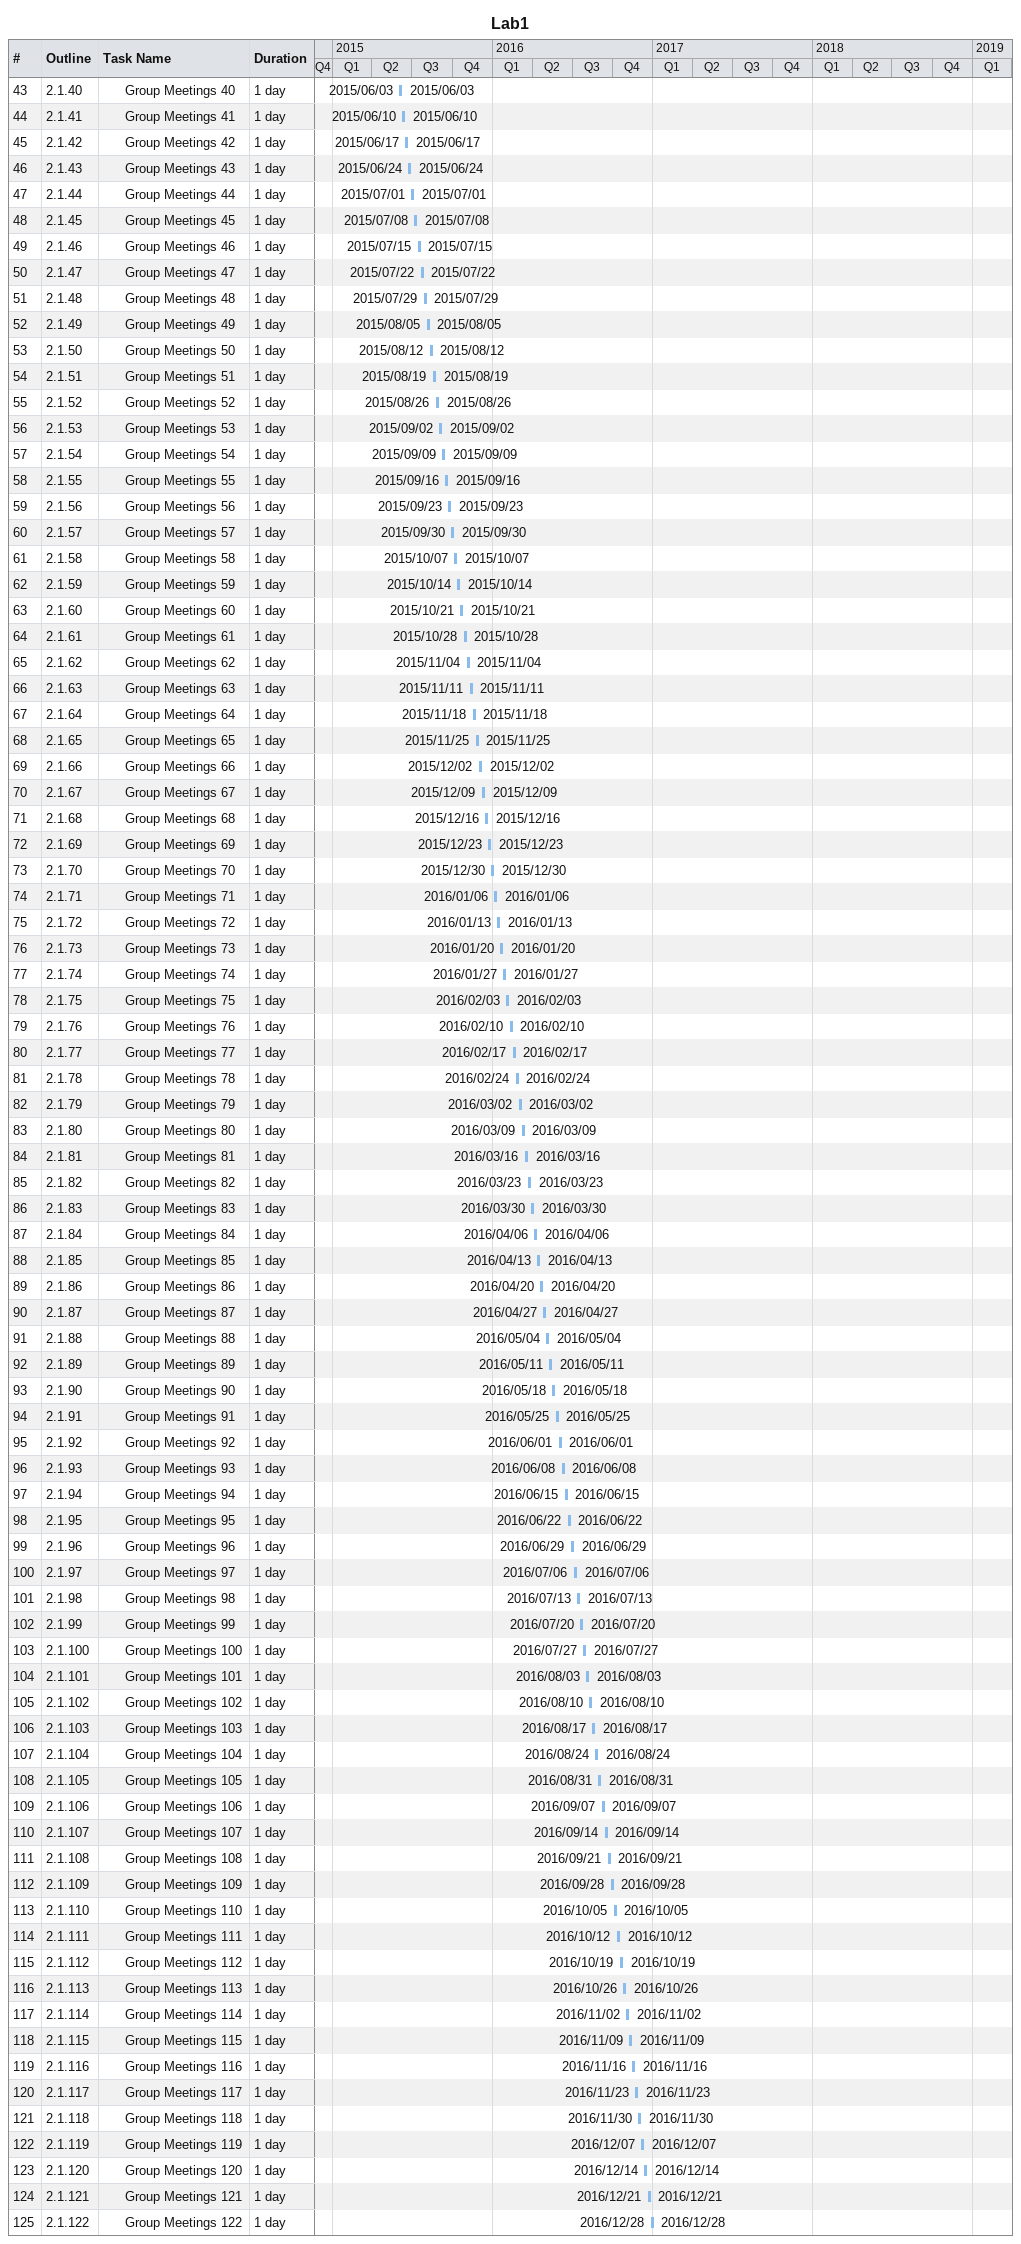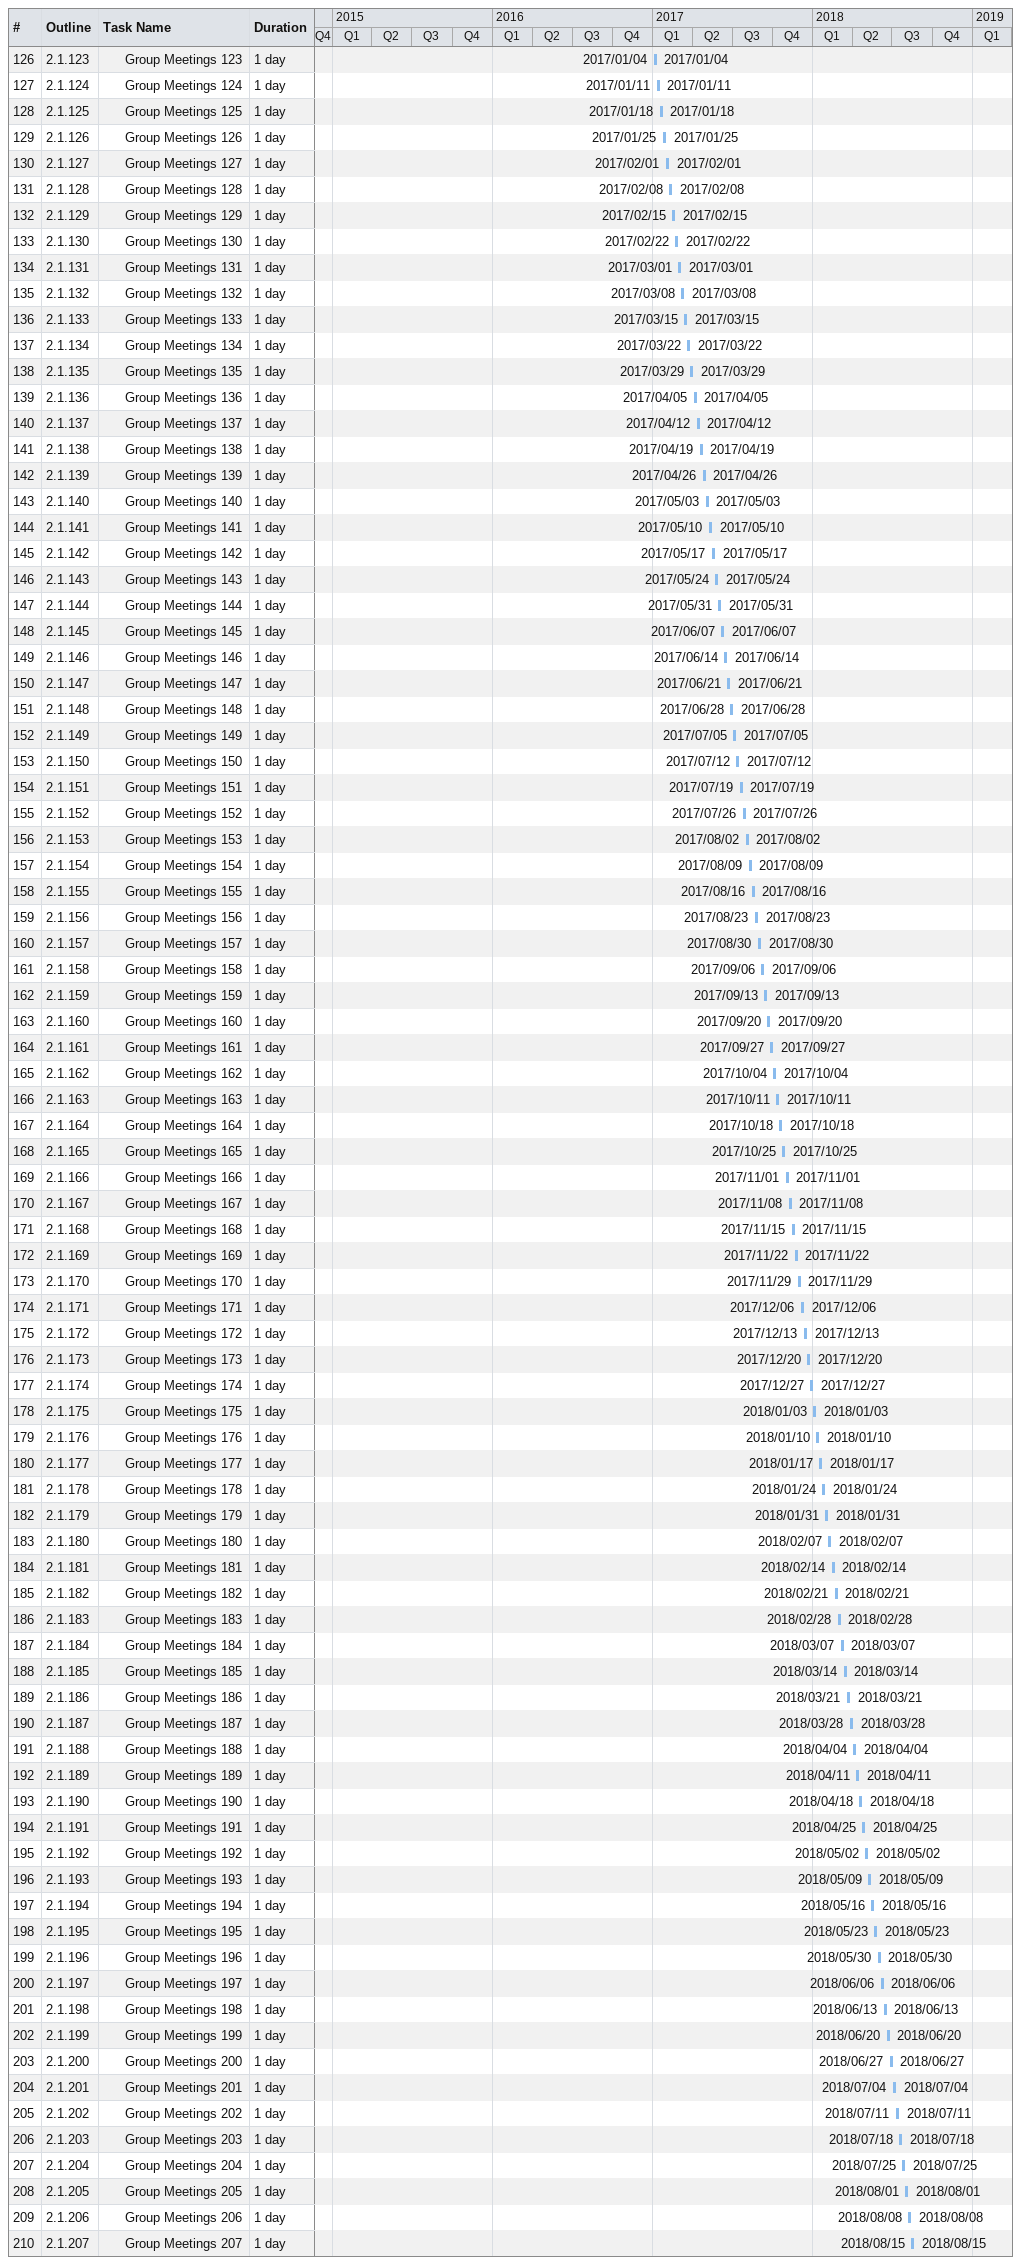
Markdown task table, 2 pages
Lab1

| ID | WBS | Task | Duration | Start | Finish |
|---|---|---|---|---|---|
| 43 | 2.1.40 | Group Meetings 40 | 1d | 2015-06-03 | 2015-06-03 |
| 44 | 2.1.41 | Group Meetings 41 | 1d | 2015-06-10 | 2015-06-10 |
| 45 | 2.1.42 | Group Meetings 42 | 1d | 2015-06-17 | 2015-06-17 |
| 46 | 2.1.43 | Group Meetings 43 | 1d | 2015-06-24 | 2015-06-24 |
| 47 | 2.1.44 | Group Meetings 44 | 1d | 2015-07-01 | 2015-07-01 |
| 48 | 2.1.45 | Group Meetings 45 | 1d | 2015-07-08 | 2015-07-08 |
| 49 | 2.1.46 | Group Meetings 46 | 1d | 2015-07-15 | 2015-07-15 |
| 50 | 2.1.47 | Group Meetings 47 | 1d | 2015-07-22 | 2015-07-22 |
| 51 | 2.1.48 | Group Meetings 48 | 1d | 2015-07-29 | 2015-07-29 |
| 52 | 2.1.49 | Group Meetings 49 | 1d | 2015-08-05 | 2015-08-05 |
| 53 | 2.1.50 | Group Meetings 50 | 1d | 2015-08-12 | 2015-08-12 |
| 54 | 2.1.51 | Group Meetings 51 | 1d | 2015-08-19 | 2015-08-19 |
| 55 | 2.1.52 | Group Meetings 52 | 1d | 2015-08-26 | 2015-08-26 |
| 56 | 2.1.53 | Group Meetings 53 | 1d | 2015-09-02 | 2015-09-02 |
| 57 | 2.1.54 | Group Meetings 54 | 1d | 2015-09-09 | 2015-09-09 |
| 58 | 2.1.55 | Group Meetings 55 | 1d | 2015-09-16 | 2015-09-16 |
| 59 | 2.1.56 | Group Meetings 56 | 1d | 2015-09-23 | 2015-09-23 |
| 60 | 2.1.57 | Group Meetings 57 | 1d | 2015-09-30 | 2015-09-30 |
| 61 | 2.1.58 | Group Meetings 58 | 1d | 2015-10-07 | 2015-10-07 |
| 62 | 2.1.59 | Group Meetings 59 | 1d | 2015-10-14 | 2015-10-14 |
| 63 | 2.1.60 | Group Meetings 60 | 1d | 2015-10-21 | 2015-10-21 |
| 64 | 2.1.61 | Group Meetings 61 | 1d | 2015-10-28 | 2015-10-28 |
| 65 | 2.1.62 | Group Meetings 62 | 1d | 2015-11-04 | 2015-11-04 |
| 66 | 2.1.63 | Group Meetings 63 | 1d | 2015-11-11 | 2015-11-11 |
| 67 | 2.1.64 | Group Meetings 64 | 1d | 2015-11-18 | 2015-11-18 |
| 68 | 2.1.65 | Group Meetings 65 | 1d | 2015-11-25 | 2015-11-25 |
| 69 | 2.1.66 | Group Meetings 66 | 1d | 2015-12-02 | 2015-12-02 |
| 70 | 2.1.67 | Group Meetings 67 | 1d | 2015-12-09 | 2015-12-09 |
| 71 | 2.1.68 | Group Meetings 68 | 1d | 2015-12-16 | 2015-12-16 |
| 72 | 2.1.69 | Group Meetings 69 | 1d | 2015-12-23 | 2015-12-23 |
| 73 | 2.1.70 | Group Meetings 70 | 1d | 2015-12-30 | 2015-12-30 |
| 74 | 2.1.71 | Group Meetings 71 | 1d | 2016-01-06 | 2016-01-06 |
| 75 | 2.1.72 | Group Meetings 72 | 1d | 2016-01-13 | 2016-01-13 |
| 76 | 2.1.73 | Group Meetings 73 | 1d | 2016-01-20 | 2016-01-20 |
| 77 | 2.1.74 | Group Meetings 74 | 1d | 2016-01-27 | 2016-01-27 |
| 78 | 2.1.75 | Group Meetings 75 | 1d | 2016-02-03 | 2016-02-03 |
| 79 | 2.1.76 | Group Meetings 76 | 1d | 2016-02-10 | 2016-02-10 |
| 80 | 2.1.77 | Group Meetings 77 | 1d | 2016-02-17 | 2016-02-17 |
| 81 | 2.1.78 | Group Meetings 78 | 1d | 2016-02-24 | 2016-02-24 |
| 82 | 2.1.79 | Group Meetings 79 | 1d | 2016-03-02 | 2016-03-02 |
| 83 | 2.1.80 | Group Meetings 80 | 1d | 2016-03-09 | 2016-03-09 |
| 84 | 2.1.81 | Group Meetings 81 | 1d | 2016-03-16 | 2016-03-16 |
| 85 | 2.1.82 | Group Meetings 82 | 1d | 2016-03-23 | 2016-03-23 |
| 86 | 2.1.83 | Group Meetings 83 | 1d | 2016-03-30 | 2016-03-30 |
| 87 | 2.1.84 | Group Meetings 84 | 1d | 2016-04-06 | 2016-04-06 |
| 88 | 2.1.85 | Group Meetings 85 | 1d | 2016-04-13 | 2016-04-13 |
| 89 | 2.1.86 | Group Meetings 86 | 1d | 2016-04-20 | 2016-04-20 |
| 90 | 2.1.87 | Group Meetings 87 | 1d | 2016-04-27 | 2016-04-27 |
| 91 | 2.1.88 | Group Meetings 88 | 1d | 2016-05-04 | 2016-05-04 |
| 92 | 2.1.89 | Group Meetings 89 | 1d | 2016-05-11 | 2016-05-11 |
| 93 | 2.1.90 | Group Meetings 90 | 1d | 2016-05-18 | 2016-05-18 |
| 94 | 2.1.91 | Group Meetings 91 | 1d | 2016-05-25 | 2016-05-25 |
| 95 | 2.1.92 | Group Meetings 92 | 1d | 2016-06-01 | 2016-06-01 |
| 96 | 2.1.93 | Group Meetings 93 | 1d | 2016-06-08 | 2016-06-08 |
| 97 | 2.1.94 | Group Meetings 94 | 1d | 2016-06-15 | 2016-06-15 |
| 98 | 2.1.95 | Group Meetings 95 | 1d | 2016-06-22 | 2016-06-22 |
| 99 | 2.1.96 | Group Meetings 96 | 1d | 2016-06-29 | 2016-06-29 |
| 100 | 2.1.97 | Group Meetings 97 | 1d | 2016-07-06 | 2016-07-06 |
| 101 | 2.1.98 | Group Meetings 98 | 1d | 2016-07-13 | 2016-07-13 |
| 102 | 2.1.99 | Group Meetings 99 | 1d | 2016-07-20 | 2016-07-20 |
| 103 | 2.1.100 | Group Meetings 100 | 1d | 2016-07-27 | 2016-07-27 |
| 104 | 2.1.101 | Group Meetings 101 | 1d | 2016-08-03 | 2016-08-03 |
| 105 | 2.1.102 | Group Meetings 102 | 1d | 2016-08-10 | 2016-08-10 |
| 106 | 2.1.103 | Group Meetings 103 | 1d | 2016-08-17 | 2016-08-17 |
| 107 | 2.1.104 | Group Meetings 104 | 1d | 2016-08-24 | 2016-08-24 |
| 108 | 2.1.105 | Group Meetings 105 | 1d | 2016-08-31 | 2016-08-31 |
| 109 | 2.1.106 | Group Meetings 106 | 1d | 2016-09-07 | 2016-09-07 |
| 110 | 2.1.107 | Group Meetings 107 | 1d | 2016-09-14 | 2016-09-14 |
| 111 | 2.1.108 | Group Meetings 108 | 1d | 2016-09-21 | 2016-09-21 |
| 112 | 2.1.109 | Group Meetings 109 | 1d | 2016-09-28 | 2016-09-28 |
| 113 | 2.1.110 | Group Meetings 110 | 1d | 2016-10-05 | 2016-10-05 |
| 114 | 2.1.111 | Group Meetings 111 | 1d | 2016-10-12 | 2016-10-12 |
| 115 | 2.1.112 | Group Meetings 112 | 1d | 2016-10-19 | 2016-10-19 |
| 116 | 2.1.113 | Group Meetings 113 | 1d | 2016-10-26 | 2016-10-26 |
| 117 | 2.1.114 | Group Meetings 114 | 1d | 2016-11-02 | 2016-11-02 |
| 118 | 2.1.115 | Group Meetings 115 | 1d | 2016-11-09 | 2016-11-09 |
| 119 | 2.1.116 | Group Meetings 116 | 1d | 2016-11-16 | 2016-11-16 |
| 120 | 2.1.117 | Group Meetings 117 | 1d | 2016-11-23 | 2016-11-23 |
| 121 | 2.1.118 | Group Meetings 118 | 1d | 2016-11-30 | 2016-11-30 |
| 122 | 2.1.119 | Group Meetings 119 | 1d | 2016-12-07 | 2016-12-07 |
| 123 | 2.1.120 | Group Meetings 120 | 1d | 2016-12-14 | 2016-12-14 |
| 124 | 2.1.121 | Group Meetings 121 | 1d | 2016-12-21 | 2016-12-21 |
| 125 | 2.1.122 | Group Meetings 122 | 1d | 2016-12-28 | 2016-12-28 |
| 126 | 2.1.123 | Group Meetings 123 | 1d | 2017-01-04 | 2017-01-04 |
| 127 | 2.1.124 | Group Meetings 124 | 1d | 2017-01-11 | 2017-01-11 |
| 128 | 2.1.125 | Group Meetings 125 | 1d | 2017-01-18 | 2017-01-18 |
| 129 | 2.1.126 | Group Meetings 126 | 1d | 2017-01-25 | 2017-01-25 |
| 130 | 2.1.127 | Group Meetings 127 | 1d | 2017-02-01 | 2017-02-01 |
| 131 | 2.1.128 | Group Meetings 128 | 1d | 2017-02-08 | 2017-02-08 |
| 132 | 2.1.129 | Group Meetings 129 | 1d | 2017-02-15 | 2017-02-15 |
| 133 | 2.1.130 | Group Meetings 130 | 1d | 2017-02-22 | 2017-02-22 |
| 134 | 2.1.131 | Group Meetings 131 | 1d | 2017-03-01 | 2017-03-01 |
| 135 | 2.1.132 | Group Meetings 132 | 1d | 2017-03-08 | 2017-03-08 |
| 136 | 2.1.133 | Group Meetings 133 | 1d | 2017-03-15 | 2017-03-15 |
| 137 | 2.1.134 | Group Meetings 134 | 1d | 2017-03-22 | 2017-03-22 |
| 138 | 2.1.135 | Group Meetings 135 | 1d | 2017-03-29 | 2017-03-29 |
| 139 | 2.1.136 | Group Meetings 136 | 1d | 2017-04-05 | 2017-04-05 |
| 140 | 2.1.137 | Group Meetings 137 | 1d | 2017-04-12 | 2017-04-12 |
| 141 | 2.1.138 | Group Meetings 138 | 1d | 2017-04-19 | 2017-04-19 |
| 142 | 2.1.139 | Group Meetings 139 | 1d | 2017-04-26 | 2017-04-26 |
| 143 | 2.1.140 | Group Meetings 140 | 1d | 2017-05-03 | 2017-05-03 |
| 144 | 2.1.141 | Group Meetings 141 | 1d | 2017-05-10 | 2017-05-10 |
| 145 | 2.1.142 | Group Meetings 142 | 1d | 2017-05-17 | 2017-05-17 |
| 146 | 2.1.143 | Group Meetings 143 | 1d | 2017-05-24 | 2017-05-24 |
| 147 | 2.1.144 | Group Meetings 144 | 1d | 2017-05-31 | 2017-05-31 |
| 148 | 2.1.145 | Group Meetings 145 | 1d | 2017-06-07 | 2017-06-07 |
| 149 | 2.1.146 | Group Meetings 146 | 1d | 2017-06-14 | 2017-06-14 |
| 150 | 2.1.147 | Group Meetings 147 | 1d | 2017-06-21 | 2017-06-21 |
| 151 | 2.1.148 | Group Meetings 148 | 1d | 2017-06-28 | 2017-06-28 |
| 152 | 2.1.149 | Group Meetings 149 | 1d | 2017-07-05 | 2017-07-05 |
| 153 | 2.1.150 | Group Meetings 150 | 1d | 2017-07-12 | 2017-07-12 |
| 154 | 2.1.151 | Group Meetings 151 | 1d | 2017-07-19 | 2017-07-19 |
| 155 | 2.1.152 | Group Meetings 152 | 1d | 2017-07-26 | 2017-07-26 |
| 156 | 2.1.153 | Group Meetings 153 | 1d | 2017-08-02 | 2017-08-02 |
| 157 | 2.1.154 | Group Meetings 154 | 1d | 2017-08-09 | 2017-08-09 |
| 158 | 2.1.155 | Group Meetings 155 | 1d | 2017-08-16 | 2017-08-16 |
| 159 | 2.1.156 | Group Meetings 156 | 1d | 2017-08-23 | 2017-08-23 |
| 160 | 2.1.157 | Group Meetings 157 | 1d | 2017-08-30 | 2017-08-30 |
| 161 | 2.1.158 | Group Meetings 158 | 1d | 2017-09-06 | 2017-09-06 |
| 162 | 2.1.159 | Group Meetings 159 | 1d | 2017-09-13 | 2017-09-13 |
| 163 | 2.1.160 | Group Meetings 160 | 1d | 2017-09-20 | 2017-09-20 |
| 164 | 2.1.161 | Group Meetings 161 | 1d | 2017-09-27 | 2017-09-27 |
| 165 | 2.1.162 | Group Meetings 162 | 1d | 2017-10-04 | 2017-10-04 |
| 166 | 2.1.163 | Group Meetings 163 | 1d | 2017-10-11 | 2017-10-11 |
| 167 | 2.1.164 | Group Meetings 164 | 1d | 2017-10-18 | 2017-10-18 |
| 168 | 2.1.165 | Group Meetings 165 | 1d | 2017-10-25 | 2017-10-25 |
| 169 | 2.1.166 | Group Meetings 166 | 1d | 2017-11-01 | 2017-11-01 |
| 170 | 2.1.167 | Group Meetings 167 | 1d | 2017-11-08 | 2017-11-08 |
| 171 | 2.1.168 | Group Meetings 168 | 1d | 2017-11-15 | 2017-11-15 |
| 172 | 2.1.169 | Group Meetings 169 | 1d | 2017-11-22 | 2017-11-22 |
| 173 | 2.1.170 | Group Meetings 170 | 1d | 2017-11-29 | 2017-11-29 |
| 174 | 2.1.171 | Group Meetings 171 | 1d | 2017-12-06 | 2017-12-06 |
| 175 | 2.1.172 | Group Meetings 172 | 1d | 2017-12-13 | 2017-12-13 |
| 176 | 2.1.173 | Group Meetings 173 | 1d | 2017-12-20 | 2017-12-20 |
| 177 | 2.1.174 | Group Meetings 174 | 1d | 2017-12-27 | 2017-12-27 |
| 178 | 2.1.175 | Group Meetings 175 | 1d | 2018-01-03 | 2018-01-03 |
| 179 | 2.1.176 | Group Meetings 176 | 1d | 2018-01-10 | 2018-01-10 |
| 180 | 2.1.177 | Group Meetings 177 | 1d | 2018-01-17 | 2018-01-17 |
| 181 | 2.1.178 | Group Meetings 178 | 1d | 2018-01-24 | 2018-01-24 |
| 182 | 2.1.179 | Group Meetings 179 | 1d | 2018-01-31 | 2018-01-31 |
| 183 | 2.1.180 | Group Meetings 180 | 1d | 2018-02-07 | 2018-02-07 |
| 184 | 2.1.181 | Group Meetings 181 | 1d | 2018-02-14 | 2018-02-14 |
| 185 | 2.1.182 | Group Meetings 182 | 1d | 2018-02-21 | 2018-02-21 |
| 186 | 2.1.183 | Group Meetings 183 | 1d | 2018-02-28 | 2018-02-28 |
| 187 | 2.1.184 | Group Meetings 184 | 1d | 2018-03-07 | 2018-03-07 |
| 188 | 2.1.185 | Group Meetings 185 | 1d | 2018-03-14 | 2018-03-14 |
| 189 | 2.1.186 | Group Meetings 186 | 1d | 2018-03-21 | 2018-03-21 |
| 190 | 2.1.187 | Group Meetings 187 | 1d | 2018-03-28 | 2018-03-28 |
| 191 | 2.1.188 | Group Meetings 188 | 1d | 2018-04-04 | 2018-04-04 |
| 192 | 2.1.189 | Group Meetings 189 | 1d | 2018-04-11 | 2018-04-11 |
| 193 | 2.1.190 | Group Meetings 190 | 1d | 2018-04-18 | 2018-04-18 |
| 194 | 2.1.191 | Group Meetings 191 | 1d | 2018-04-25 | 2018-04-25 |
| 195 | 2.1.192 | Group Meetings 192 | 1d | 2018-05-02 | 2018-05-02 |
| 196 | 2.1.193 | Group Meetings 193 | 1d | 2018-05-09 | 2018-05-09 |
| 197 | 2.1.194 | Group Meetings 194 | 1d | 2018-05-16 | 2018-05-16 |
| 198 | 2.1.195 | Group Meetings 195 | 1d | 2018-05-23 | 2018-05-23 |
| 199 | 2.1.196 | Group Meetings 196 | 1d | 2018-05-30 | 2018-05-30 |
| 200 | 2.1.197 | Group Meetings 197 | 1d | 2018-06-06 | 2018-06-06 |
| 201 | 2.1.198 | Group Meetings 198 | 1d | 2018-06-13 | 2018-06-13 |
| 202 | 2.1.199 | Group Meetings 199 | 1d | 2018-06-20 | 2018-06-20 |
| 203 | 2.1.200 | Group Meetings 200 | 1d | 2018-06-27 | 2018-06-27 |
| 204 | 2.1.201 | Group Meetings 201 | 1d | 2018-07-04 | 2018-07-04 |
| 205 | 2.1.202 | Group Meetings 202 | 1d | 2018-07-11 | 2018-07-11 |
| 206 | 2.1.203 | Group Meetings 203 | 1d | 2018-07-18 | 2018-07-18 |
| 207 | 2.1.204 | Group Meetings 204 | 1d | 2018-07-25 | 2018-07-25 |
| 208 | 2.1.205 | Group Meetings 205 | 1d | 2018-08-01 | 2018-08-01 |
| 209 | 2.1.206 | Group Meetings 206 | 1d | 2018-08-08 | 2018-08-08 |
| 210 | 2.1.207 | Group Meetings 207 | 1d | 2018-08-15 | 2018-08-15 |
